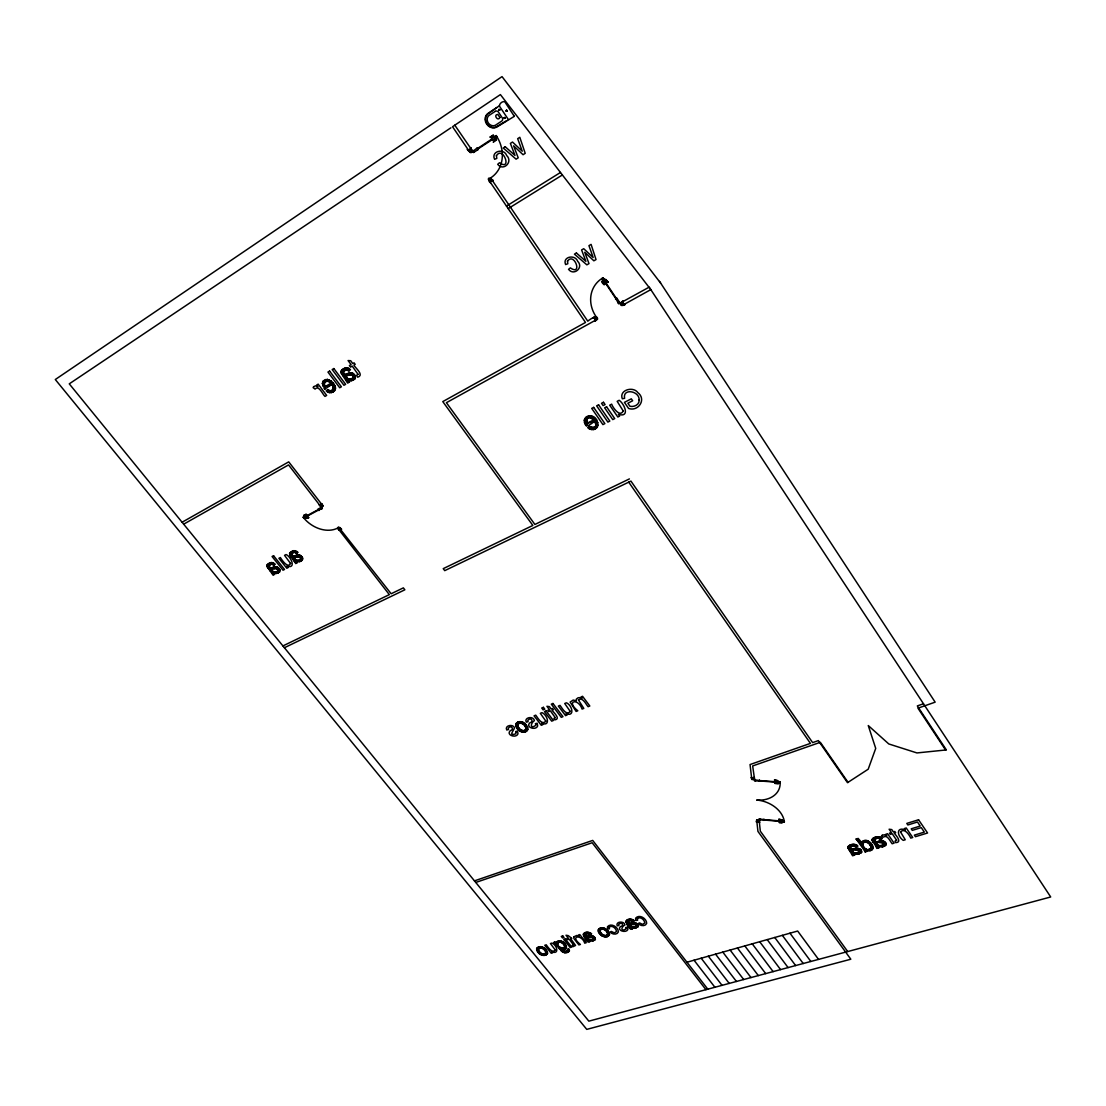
<?xml version="1.0" encoding="UTF-8"?>
<svg xmlns="http://www.w3.org/2000/svg" width="1106" height="1106" viewBox="0 0 1106 1106"><rect width="100%" height="100%" fill="white"/><g stroke="black" fill="none" stroke-linecap="round" stroke-linejoin="round"><path stroke-width="1.5" d="M875.053 841.417L873.215 842.191L875.924 846.118L882.408 846.864L885.947 844.97L885.63 842.731L884.371 841.597L882.726 842.648L882.726 840.989L873.215 842.191C869.136 837.187 879.851 834.947 882.353 838.597L880.583 839.385C873.367 834.684 873.45 845.164 879.975 845.717C889.542 843.284 876.505 841.569 873.215 842.191L874.943 841.279L872.62 841.279L874.597 840.671L872.302 840.698L874.459 840.159L872.136 839.426L874.528 839.731L872.993 838.293L875.178 839.039L875.164 837.283L876.353 838.514L876.616 836.938L877.611 838.251L877.998 836.813L878.648 838.293L879.27 836.91L879.602 838.666L881.371 837.795L880.583 839.385M282.929 645.918L389.34 594.627L337.662 528.074L338.491 526.926L391.151 593.756L403.358 587.867L404.851 589.802L284.394 647.729M586.332 425.851L587.231 423.197C585.157 406.441 606.033 432.28 589.47 426.363L589.429 428.879C600.378 433.358 600.199 416.036 590.175 415.884C586.595 415.538 583.139 418.939 584.535 422.589C585.876 430.068 593.189 421.635 596.576 420.059L593.618 419.921L587.231 423.197L585.959 425.326M847.887 847.473C848.924 843.684 855.45 843.353 857.952 846.076L856.224 846.864C849.049 842.205 849.27 852.574 855.685 853.099C865.099 850.708 852.214 849.007 848.993 849.602L847.887 847.473L850.196 847.597L848.067 848.122L850.334 848.108L848.399 848.717L850.68 848.703L848.993 849.602L852.602 855.768L854.579 855.159L853.666 852.394L851.703 853.5L858.104 854.247L861.574 852.38C861.546 846.076 852.698 848.91 848.993 849.602L850.79 848.855M585.904 936.132L584.466 936.741C587.825 936.077 594.904 934.114 595.374 939.381L592.65 940.93L587.162 940.155L588.71 939.243L593.079 939.436C594.102 934.971 586.47 938.731 584.466 936.741L585.807 935.994L583.871 935.966L585.447 935.469L583.539 935.455L586.664 933.671L590.286 934.501L591.655 933.851C582.406 928.722 581.549 936.823 588.157 942.132L589.775 941.648L588.71 939.243L585.268 935.04L583.263 934.363L585.281 934.667L583.844 933.423L585.738 934.1L585.544 932.593L586.664 933.671L586.705 932.33L587.687 933.464L587.839 932.247L588.544 933.519L588.904 932.358L589.374 933.851L590.756 933.16L590.286 934.501M862.791 843.767C864.989 839.523 871.265 844.113 870.837 847.832L870.021 849.035L866.247 850.196C880.957 853.984 867.367 832.97 861.436 843.076L863.869 846.864L865.307 851.91L867.076 851.371L856.265 839.039L858.187 838.445L862.791 843.767L862.929 845.136L856.265 839.039L865.307 851.91L866.565 849.173L865.155 848.316L865.307 851.91M628.609 923.151L627.116 923.787C630.531 923.109 637.872 921.022 638.273 926.441L635.438 928.045L629.812 927.27L631.415 926.33L635.909 926.51C637.042 921.934 629.148 925.805 627.116 923.787L628.498 923.026L626.508 922.985L628.139 922.487L626.176 922.459L629.438 920.634L633.144 921.464L634.567 920.814C625.236 915.588 624.047 923.773 630.793 929.303L632.466 928.791L631.415 926.33L627.973 922.031L625.927 921.353L628.001 921.671L626.535 920.386L628.485 921.077L628.305 919.528L629.438 920.634L629.508 919.252L630.489 920.413L630.669 919.169L631.374 920.468L631.775 919.28L632.231 920.814L633.655 920.095L633.144 921.464M322.371 505.152L322.109 504.198M322.703 505.566L322.468 504.806M322.772 505.649L320.975 506.617L321.528 507.239M338.865 530.23L338.035 528.571L339.901 527.714M339.003 529.815L339.321 530.23M754.237 779.246L754.527 777.933M756.338 821.551L756.642 820.389M851.703 853.5L852.975 851.814L850.473 851.703L852.588 848.979L853.362 850.279L854.758 848.62L856.473 849.837L856.625 848.343L857.261 849.795L857.496 848.33L857.841 849.878L858.353 848.44L858.367 850.085L859.97 849.035L858.809 850.376L860.675 849.546L859.155 850.749L861.629 850.929L859.376 851.164L861.74 851.675L859.431 851.565L861.574 852.38L859.321 851.966L860.758 853.307L858.823 852.505L859.238 853.998L857.924 852.906L858.104 854.247L856.818 853.127L856.929 854.33L854.62 852.864L852.297 854.509L854.579 855.159M567.406 949.446L569.272 949.625C563.341 955.39 559.235 944.745 554.161 942.395L555.544 941.966C559.111 946.128 562.221 956.98 569.341 951.049L568.733 948.81L567.406 949.446L569.341 951.049L567.613 950.496L568.595 951.865L567.184 950.98L567.281 952.46L565.373 951.519L564.654 952.695L564.461 951.45L563.424 952.39L563.618 951.146L562.318 951.865L562.843 950.621L561.157 950.897L562.235 950.013L559.76 949.335L554.161 942.395L557.659 943.446L557.866 944.538L554.161 942.395M880.805 842.399L880.97 840.892L881.606 842.371L881.855 840.878L882.187 842.454L882.726 840.989L884.371 841.597L883.182 842.952L885.077 842.108L883.514 843.325L886.03 843.505L883.735 843.74L886.127 844.251L883.777 844.155L885.947 844.97L883.666 844.555L885.118 845.91L883.169 845.095L883.57 846.615L882.242 845.509L882.408 846.864L879.975 845.717L879.92 846.837L878.897 845.468L878.828 847.804L876.823 848.413L875.924 846.118L877.238 844.403L874.694 844.307L876.864 841.555L877.652 842.855L879.076 841.182L880.805 842.399L880.169 840.989M751.168 777.573L751.762 779.094M759.808 822.546L759.048 820.362M470.603 148.481L470.714 147.61M470.962 149.02L470.962 148.149M471.087 148.287L471.695 150.098L469.511 151.702M489.64 182.2L488.755 180.029M489.723 182.462L492.059 180.112M490.552 182.684L490.193 182.144M499.221 110.254L499.165 109.383L499.387 110.268M504.64 118.383L504.751 117.526M506.589 111.319L506.728 110.282M267.03 565.111L267.389 567.129L273.196 575.3L274.468 573.848L269.034 565.94L271.246 564.115L274.039 565.194L275.311 564.212L271.191 562.525L267.03 565.111L269.034 565.94L267.362 564.461L269.394 565.138L268.938 563.217L270.251 564.489L270.058 562.747L271.246 564.115L271.191 562.525L272.117 564.101L272.283 562.553L273.016 564.447L274.288 563.396L274.039 565.194M847.721 951.561L760.32 831.159L758.993 818.882L764.205 819.643M289.634 553.277L289.993 555.323L295.8 563.604L297.113 562.125L291.666 554.106L293.933 552.253L296.767 553.332L298.067 552.336L293.906 550.636L289.634 553.277L291.666 554.106L289.979 552.613L292.039 553.29L291.597 551.341L292.924 552.627L292.744 550.857L293.933 552.253L293.906 550.636L294.832 552.226L295.012 550.664L295.731 552.585L297.044 551.507L296.767 553.332M341.118 371.201L341.45 373.593L347.671 383.105L349.427 382.082L349.15 381.294L343.344 372.086L345.888 369.805L348.984 370.939L350.464 369.694C347.934 366.625 342.68 367.786 341.118 371.201L343.344 372.086L341.519 370.399L343.772 371.118L343.33 368.823L344.768 370.289L344.602 368.215L345.888 369.805L345.888 367.897L346.883 369.736L347.118 367.869L347.865 370.109L349.344 368.768L348.984 370.939M273.016 564.447L273.306 562.843M595.332 321.017L595.47 320.242M594.71 320.712L595.954 319.98M595.844 320.643L596.424 319.717M295.731 552.585L296.035 550.954M596.424 320.187L596.908 319.44M450.916 127.784L69.263 383.851L588.848 1021.156L1050.7 896.98L649.181 287.145L618.738 303.874L615.696 298.44M347.865 370.109L348.252 368.16M621.876 302.284L623.328 301.426M622.512 301.233L623.922 304.496M622.844 301.744L622.996 300.984M324.404 388.607L325.344 386.519L330.818 383.284L331.288 381.031L327.293 379.372L323.298 380.976L322.358 383.533L324.791 389.105L333.514 383.381L331.288 381.031L329.547 382.095C326.477 379.358 322.385 383.588 325.344 386.519L324.791 389.105M274.73 574.512L272.615 573.931L274.177 571.954L276.528 573.433L276.127 572.106L277.509 573.267L277.012 571.788L278.422 572.908L277.689 571.277L279.528 572.051L277.965 570.668L279.998 570.973L277.965 570.212L279.956 570.171L277.813 569.756L279.68 569.355L277.523 569.314L278.518 567.876L277.136 568.926L277.786 567.364L276.68 568.622L277.025 567.005L275.491 566.742L268.564 568.705C271.011 570.655 278.505 565.83 277.689 571.277L275.159 572.148L273.251 571.498L271.855 572.853L276.528 573.433L279.528 572.051L279.68 569.355L277.025 567.005M297.376 562.802L295.233 562.207L296.837 560.203L299.214 561.696L298.814 560.341L300.21 561.53L299.726 560.023L301.136 561.171L300.403 559.512L302.27 560.286L300.708 558.876L302.754 559.194L300.694 558.419L302.74 558.378L300.555 557.963L302.45 557.548L300.265 557.507L301.288 556.055L299.878 557.12L300.555 555.53L299.408 556.816L299.781 555.157L298.233 554.908L291.168 556.926C293.643 558.889 301.274 553.968 300.403 559.512L297.832 560.396L295.91 559.747L294.459 561.115L299.214 561.696L302.27 560.286L302.45 557.548L299.781 555.157M349.427 382.082L347.077 381.487L348.708 380.478L348.902 379.04L350.215 380.713L349.994 379.234L351.473 380.699L351.072 379.123L352.593 380.45L352.095 378.694L353.616 379.98L352.855 378.058L354.902 378.888L353.201 377.298L355.468 377.575L353.215 376.759L355.455 376.607L353.063 376.234L355.178 375.653L352.759 375.708L353.92 373.939L352.33 375.266L353.118 373.358L351.832 374.92L352.275 372.957L350.574 372.722L342.708 375.432C345.528 377.492 354.031 371.63 352.855 378.058L349.994 379.234L347.878 378.542L346.247 380.229L351.473 380.699L354.902 378.888L355.178 375.653L352.275 372.957M307.592 516.101L306.569 515.147L307.247 515.52M517.746 725.024C519.543 720.435 526.041 725.204 525.917 728.799C524.106 733.361 517.622 728.605 517.746 725.024L516.156 723.504C520.166 718.803 527.921 723.891 527.88 729.241C525.198 735.614 515.382 730.333 515.783 724.568L516.156 723.504L517.94 724.292L516.917 722.647L518.382 723.725L518.05 722.011L519.903 723.103L519.903 721.596L520.802 723.13L521.88 721.831L521.769 723.393L523.47 722.481L523.235 724.278L524.949 723.573L524.659 725.771L526.345 725.094L525.668 727.43L527.631 727.319L525.917 728.799L527.507 730.306L525.723 729.518L526.733 731.149L525.267 730.084L525.585 731.799L523.746 730.693L524.258 732.131L522.834 730.665L522.82 732.144L521.88 730.402L519.958 731.19L520.401 729.504L518.603 730.126L518.963 727.983L517.221 728.564L517.981 726.365L516.004 726.462L517.746 725.024L515.783 724.568M557.659 943.446C559.429 939.906 564.654 944.012 564.751 946.888L562.871 948.257L559.995 947.178L559.76 949.335L562.097 948.188L562.512 949.28L564.641 949.225L566.3 948.063C567.295 943.529 560.134 938.441 556.567 942.077L556.332 942.948L557.839 942.865L556.567 942.077L558.226 942.436L557.12 941.427L559.512 942.049L559.221 940.791L560.272 942.118L560.493 940.902L561.115 942.381L563.051 941.994L562.387 943.142L564.226 942.92L563.59 944.358L565.221 943.985L564.516 945.782L566.521 947.165L564.751 946.888L566.3 948.063L564.572 947.441L565.664 948.754L564.184 947.856L564.641 949.225L563.59 948.146L563.618 949.39L562.871 948.257L562.512 949.28L561.267 947.953M538.415 949.335C540.253 945.713 545.714 949.736 545.811 952.791C543.958 956.4 538.498 952.377 538.415 949.335L536.991 948.022C540.751 944.483 547.359 948.616 547.581 953.248C544.829 958.266 536.562 953.731 536.631 948.865L536.991 948.022L538.594 948.741L537.682 947.358L538.995 948.298L538.719 946.888L540.392 947.883L540.392 946.653L541.207 947.939L542.189 946.93L542.078 948.201L543.627 947.552L543.405 948.989L544.968 948.506L544.677 950.275L546.212 949.805L545.59 951.672L547.373 951.672L545.811 952.791L547.235 954.091L545.617 953.372L546.53 954.755L543.806 954.229L544.276 955.418L542.991 954.16L542.963 955.363L542.12 953.897L540.378 954.45L540.779 953.096L539.147 953.524L539.493 951.796L537.903 952.183L538.622 950.441L536.825 950.413L538.415 949.335L536.631 948.865M318.943 510.557L317.947 509.783M183.665 524.175L288.542 464.921L321.21 507.129M593.618 419.921L594.378 417.626L592.36 418.69L591.904 416.229L590.908 417.985L590.175 415.884L589.401 417.819L588.516 415.994L588.019 418.22L586.913 416.575L587.189 418.815L585.599 417.501L586.65 419.616L584.728 418.676L586.415 420.598L584.286 420.1L586.581 421.773L584.535 422.589L587.231 423.197L594.848 421.497L597.959 422.782L595.705 423.363L598.166 425.243L595.83 424.981L597.682 426.681L595.526 425.907L596.715 427.87L594.973 426.653L595.277 428.838L593.065 427.593L593.3 429.515L591.931 427.58L591.323 429.515L590.742 427.179L589.429 428.879L587.645 427.635L589.47 426.363M271.855 572.853L272.518 570.89L270.348 570.931L271.468 567.779L272.463 569.175L273.237 567.24L275.007 568.47L274.744 566.811L275.657 568.387L275.491 566.742L276.182 568.443L276.251 566.797L276.68 568.622M324.556 388.814L325.344 386.519L332.09 384.805L335.035 386.035C337.565 391.455 329.56 394.98 326.159 390.833L327.68 389.589C333.777 394.165 335.007 384.1 329.547 382.095L328.897 379.704L328.164 381.418L327.293 379.372L326.795 381.266L325.8 379.496L325.565 381.667L324.404 380.077L324.874 382.261L323.298 380.976L324.473 383.035L322.62 382.123L324.348 383.989L322.358 383.533L324.611 385.137L322.828 385.939L325.344 386.519M496.843 107.503L487.705 114.153A7.714 6.719 55.4 0 0 486.972 123.817A7.714 6.719 55.4 0 0 496.235 126.886L505.884 121.079M346.247 380.229L347.063 377.851L344.63 378.017L345.998 374.174L347.063 375.791L348.003 373.441L349.952 374.837L349.731 372.846L350.699 374.685L350.574 372.722L351.279 374.727L351.418 372.763L351.832 374.92M294.459 561.115L295.164 559.138L292.952 559.18L294.127 555.972L295.122 557.383L295.924 555.419L297.708 556.664L297.473 554.977L298.385 556.581L298.233 554.908L298.91 556.622L298.993 554.963L299.408 556.816M600.046 930.561C601.982 926.828 607.65 930.893 607.65 934.114C605.715 937.833 600.046 933.782 600.046 930.561L598.609 929.22C602.466 925.556 609.406 929.704 609.489 934.57C606.627 939.741 598 935.234 598.208 930.105L598.609 929.22L600.254 929.966L599.341 928.528L600.696 929.496L600.434 928.045L602.162 929.054L602.203 927.782L603.005 929.123L604.07 928.072L603.917 929.386L605.549 928.694L605.272 930.187L606.918 929.676L606.558 931.515L608.176 931.017L607.457 932.952L609.323 932.952L607.65 934.114L609.088 935.455L607.429 934.722L608.341 936.132L606.987 935.178L607.222 936.616L605.521 935.621L605.964 936.851L604.678 935.552L604.595 936.796L603.765 935.275L601.941 935.856L602.411 934.459L600.682 934.902L601.097 933.105L599.438 933.533L600.226 931.708L598.36 931.694L600.046 930.561L598.208 930.105M521.355 731.826L521.88 730.402M595.346 316.662L593.037 318.224M589.374 933.851L589.857 932.662M606.268 283.343C608.148 281.615 603.268 284.021 605.784 283.606M632.231 920.814L632.743 919.584M615.544 299.228L617.024 298.399L616.277 298.122M541.636 955.045L542.12 953.897M755.301 779.868L755.426 781.002M587.162 940.155L588.06 938.731L585.931 938.579L587.438 936.27L588.226 937.404L589.235 935.994L590.811 937.086L590.77 935.787L591.461 937.058L591.516 935.8L591.959 937.141L592.249 935.897L592.429 937.321L592.968 936.118M759.863 818.952L759.988 820.044M779.191 782.758L779.066 781.638M603.226 936.464L603.765 935.275M629.812 927.27L630.766 925.805L628.581 925.667L630.171 923.289L630.959 924.45L632.024 923.012L633.627 924.104L633.614 922.791L634.305 924.091L634.374 922.791L634.816 924.174L635.134 922.902L635.286 924.353L635.867 923.109M783.394 821.952L783.269 820.859M586.111 425.547L587.231 423.197M866.565 849.173L867.616 850.708L868.431 849.519L868.998 850.846L869.288 849.38L870.381 850.611L870.021 849.035L871.583 850.058L870.533 848.523L872.454 849.242L870.837 847.832L873.021 846.989L870.754 846.505L872.662 845.661L869.883 844.86L870.795 842.966L868.542 843.325L869.523 841.887L867.118 842.399L866.606 840.657L866.164 842.108L865.086 840.574L865.251 842.039L863.648 840.823L864.38 842.191L862.749 841.21L863.62 842.551L862.086 841.749L863.095 843.076L861.436 843.076L856.265 839.039M856.224 846.864L856.984 845.288L855.242 846.131L854.897 844.417L854.302 845.772L853.638 844.307L853.279 845.731L852.284 844.431L852.049 845.979L850.86 844.763L850.887 846.505L848.717 845.772L850.265 847.182L847.901 846.878L850.196 847.597M624.586 304.744L622.899 305.463M855.242 846.131L855.989 844.735M879.602 838.666L880.362 837.242M491.506 139.328L491.534 138.485M858.367 850.085L859.182 848.661M882.726 842.648L883.57 841.21M499.069 110.171L499.497 109.466M506.41 111.222L506.921 110.379M504.474 118.301L504.903 117.595M561.115 942.381L561.793 941.303M602.452 279.5L603.793 278.74M619.498 302.256L618.157 302.989M867.118 842.399L868.113 841.099M616.982 298.344L620.162 303.238M589.775 941.648L587.77 941.04L589.553 939.658L590.563 940.86L590.493 939.893L592.65 940.93L592.346 939.768L593.576 940.736L593.079 939.436L594.779 940.169L593.424 938.98L595.374 939.381L593.397 938.289L595.277 938.123L593.162 937.916L594.323 936.906L592.844 937.584L593.673 936.45L592.429 937.321M632.466 928.791L630.42 928.183L632.286 926.759L633.296 927.975L633.24 926.994L635.438 928.045L635.162 926.856L636.406 927.837L635.909 926.51L637.65 927.257L636.282 926.054L638.273 926.441L636.254 925.335L638.19 925.169L636.033 924.962L637.25 923.925L635.701 924.63L636.586 923.455L635.286 924.353M774.767 781.583L780.076 781.707L780.089 782.827L774.767 782.163M622.014 301.744L620.895 302.823L622.623 305.228M344.63 378.017L346.164 376.773M754.098 777.131L754.098 778.016L751.61 777.822L751.527 777.048M754.555 779.606L754.541 780.933L759.753 780.96M344.243 374.229L342.708 375.432L344.118 374.049L341.906 374.326L343.634 373.303L341.45 373.593L343.372 372.653L340.994 371.962L343.344 372.086M756.324 821.924L759.214 821.689M270.348 570.931L271.675 569.963M292.952 559.18L294.32 558.184M269.905 567.751L268.564 568.705L269.781 567.599L267.818 567.751L269.325 566.963L267.389 567.129L269.076 566.41L266.933 565.747L269.034 565.94M292.537 555.945L291.168 556.926L292.413 555.793L290.422 555.959L291.956 555.143L289.993 555.323L291.708 554.576L289.551 553.912L291.666 554.106M606.42 282.666L603.129 277.744L601.858 278.615L605.079 283.426M506.258 111.07L507.06 110.531M629.411 478.912L534.889 524.465L446.409 402.695L597.613 319.053C597.917 313.897 589.719 319.371 587.784 321.182L490.594 177.942L488.603 178.273L488.313 179.338L585.503 322.454L442.773 401.602L532.843 525.447L443.23 568.65L444.736 570.641L630.932 481.096L812.634 742.61L818.343 740.605L847.5 782.675L868.196 769.209L875.717 748.403L868.265 725.55L888.782 743.951L916.957 752.937L946.363 749.923L917.316 705.918L923.482 703.762M468.529 150.25L470.797 148.757M492.861 136.01L489.889 137.199L493.29 134.973L493.331 135.706M493.138 137.061L494.451 136.702M491.576 138.582L496.179 135.568L497.092 137.144L492.585 140.089M477.267 148.646L491.894 139.066M477.626 149.186L492.253 139.605M494.603 139.259L495.46 138.209M495.474 139.909L493.207 142.149L496.622 139.923L495.958 139.605M488.824 180.126L491.092 178.674M492.889 181.232L492.834 180.264M506.451 206.089L560.466 172.481M508.179 208.619L562.387 174.969M603.019 280.343L603.793 281.505M604.36 279.583L605.134 280.744M602.825 280.689L603.378 281.518M604.775 279.583L605.328 280.412M602.521 281.09L602.867 281.601M605.314 279.514L605.646 280.025M182.089 522.239L288.721 461.866L323.187 506.189L317.768 509.258M594.323 318.03L595.498 319.758M622.526 302.394L623.701 304.15M875.924 846.118L877.929 844.998L878.413 846.532L876.519 847.141L878.828 847.804M352.759 375.708L354.597 374.699M624.669 304.772L624.461 304.205M319.371 504.613L320.699 506.659M321.224 503.603L321.984 503.99M320.104 505.497L321.901 504.53M303.984 515.465L306.348 514.193L304.344 515.272M304.095 515.825L305.284 516.046M304.579 515.562L303.818 515.258L305.076 515.797M307.772 516.419L304.109 518.299L303.141 517.207L306.749 515.175M306.943 515.686L318.252 509.617M307.261 516.101L318.583 510.018M306.376 517.456L305.339 517.636M305.947 518.189L306.168 517.193M306.293 518.41L308.961 517.553L306.652 518.216M338.961 529.76L341.491 529.083M341.478 529.705L341.395 528.972M300.265 557.507L301.924 556.719M277.523 569.314L279.141 568.539M339.68 527.424L341.215 528.806M585.931 938.579L587.355 937.943M628.581 925.667L630.061 925.003M850.473 851.703L852.256 850.929M874.694 844.307L876.519 843.519M474.46 880.86L592.705 840.422L707.812 989.179M475.76 882.45L592.166 842.744L705.946 989.676M869.883 844.86L871.874 844.251M686.95 962.22L797.661 931.031L818.537 959.4M883.514 843.325L885.63 842.731M859.155 850.749L861.228 850.168M636.033 924.962L637.775 924.478M593.162 937.916L594.848 937.459M754.596 779.647L752.674 765.946L820.32 742.306L848.136 782.454M498.875 109.881L499.691 109.757M506.175 110.863L507.156 110.724M504.281 118.01L505.11 117.9M564.516 945.782L566.231 945.616M341.118 372.75L343.372 372.653M289.675 554.59L291.708 554.576M267.071 566.41L269.076 566.41M330.818 383.284L333.514 383.381L335.035 386.035L333.058 386.602L335.477 388.427L333.321 388.192L335.173 389.824L333.141 389.091L334.413 390.999L332.712 389.824L333.21 391.953L331.067 390.75L331.468 392.63L330.044 390.75L329.685 392.644L328.924 390.377L327.901 392.036L327.68 389.589M872.109 840.021L874.459 840.159M751.748 778.928L754.223 779.108M777.269 780.615L774.394 780.007L777.781 780.642M759.711 780.56L751.803 779.453L750.048 764.55L810.422 743.384L628.72 482.161M759.283 780.532L775.14 781.707M759.324 780.933L775.182 782.108M625.955 921.879L627.973 922.031M781.5 819.85L778.665 819.242L781.997 819.892M782.039 820.182L781.472 819.657L782.232 820.528M778.983 820.859L784.154 820.928L784.375 822.035L779.025 821.246M763.776 819.615L779.398 820.887M763.831 820.002L779.44 821.288M764.246 820.044L756.656 819.809L757.942 831.408L850.818 959.22L586.761 1029.382L55.3 379.524L502.027 76.618L660.572 283.039M756.642 820.431L759.587 821.108M781.804 822.684L779.025 822.463L782.315 822.726M583.304 934.874L585.268 935.04M870.837 847.832L872.952 848.191M567.668 950.026L569.479 950.372M525.917 728.799L527.88 729.241M607.65 934.114L609.489 934.57M545.811 952.791L547.581 953.248M506.161 110.655L507.17 110.932M498.861 109.701L499.705 109.936M504.281 117.83L505.11 118.066M467.465 149.711L468.322 149.946M467.299 149.434L468.695 150.485M467.976 150.333L469.428 151.563M491.382 179.089L492.737 180.223M492.101 180.154L492.944 180.389M492.46 180.693L493.29 180.914M623.978 304.468L624.807 304.703M594.53 316.828L595.263 317.049M593.59 317.367L594.309 317.574M592.996 317.602L593.825 317.837M319.219 505.041L319.924 505.262M872.413 838.86L874.528 839.731M848.164 846.325L850.265 847.182M626.107 920.869L628.001 921.671M583.429 933.893L585.281 934.667M861.643 842.371L863.095 843.076M775.057 782.578L775.182 781.292M320.809 507.709L321.708 508.871M304.744 517.954L303.846 516.82M495.239 136.176L496.262 137.683M474.336 152.02L473.313 150.527M506.216 110.476L507.101 111.125M498.917 109.549L499.649 110.088M504.322 117.678L505.055 118.218M584.535 932.98L585.738 934.1M627.254 919.929L628.485 921.077M267.984 563.825L269.394 565.138M290.629 551.949L292.039 553.29M342.238 369.598L343.772 371.118M849.602 845.233L850.887 846.505M873.892 837.767L875.178 839.039M779.288 821.717L779.384 820.486M759.449 780.117L759.297 781.348M538.719 946.888L539.617 948.008M544.581 954.105L545.479 955.211M566.383 951.34L567.281 952.46M600.434 928.045L601.346 929.192M606.323 935.482L607.222 936.616M306.431 517.926L305.671 517.829M472.4 151.135L473.52 152.545L477.944 149.656L476.935 148.163L471.197 152.642L470.064 152.476L452.534 126.706L500.396 94.591L650.812 289.62L622.001 305.574L620.825 305.145L620.093 302.823M321.639 504.668L320.367 505.359M340.496 528.958L339.224 529.622M318.265 510.184L322.344 508.525L321.528 507.322M694.043 960.215L714.905 987.271M701.176 958.211L722.038 985.349M518.05 722.011L519.06 723.324M524.576 730.499L525.585 731.799M708.338 956.192L729.213 983.414M715.554 954.16L736.43 981.478M722.812 952.114L743.688 979.529M332.021 390.39L333.21 391.953M730.112 950.054L750.988 977.566M737.439 947.994L758.315 975.589M744.822 945.92L765.698 973.612M752.232 943.819L773.122 971.621M759.698 941.718L780.573 969.603M767.205 939.616L788.08 967.584M774.753 937.487L795.629 965.566M782.343 935.344L803.219 963.52M789.974 933.201L810.85 961.473M594.143 427.234L595.277 428.838M454.801 125.185L472.552 151.024M470.479 148.978L468.847 150.043M491.741 180.319L490.124 181.343M595.374 316.98L597.005 319.385M594.088 317.685L595.719 320.104M477.654 148.384L476.866 148.218M478.027 148.923L477.875 149.697M491.866 139.868L492.668 140.31L491.589 138.457M494.064 136.453L492.972 136.494L493.359 137.407M495.529 138.651L495.073 139.619L494.368 138.914M493.594 136.079L493.152 135.444L493.11 136.397M495.695 139.218L496.124 139.868L495.212 139.536M605.646 279.32L608.328 282.362L605.991 279.832M605.991 282.915L616.471 298.606M605.507 283.191L615.987 298.869M602.176 281.283C599.521 280.592 607.913 289.219 602.521 281.795M499.276 105.886L508.318 119.476M499.027 109.439L499.539 110.213M504.433 117.568L504.958 118.342M506.354 110.337L506.963 111.264M945.685 750.145L917.952 708.172L935.151 702.158L659.535 281.394M274.094 566.963L275.007 568.47M296.809 555.129L297.708 556.664M273.237 567.24L274.094 568.719M295.924 555.419L296.795 556.926M590.12 935.856L590.811 937.086M632.936 922.86L633.627 924.104M589.235 935.994L589.885 937.197M348.984 373.068L349.952 374.837M632.024 923.012L632.687 924.229M348.003 373.441L348.929 375.169M565.373 951.519L565.954 952.722M855.823 848.426L856.473 849.837M854.758 848.62L855.367 849.989M879.076 841.182L879.685 842.565M763.942 819.228L763.79 820.403M504.585 117.513L504.806 118.397M506.534 110.268L506.783 111.333M751.969 777.85L753.739 777.988M757.126 821.523L758.854 821.661M778.209 781.569L777.048 781.486M778.334 782.702L777.159 782.606M782.426 820.79L781.278 820.693M782.55 821.882L781.389 821.799M778.016 781.306L777.186 781.237M778.195 782.937L777.352 782.882M782.412 822.117L781.583 822.048M337.662 528.074A26.986 20.323 38.4 0 1 303.141 517.207M496.179 135.568A32.613 28.12 53.1 0 1 490.594 177.942M780.076 781.707A26.42 19.645 19.4 0 1 756.67 800.053A26.019 18.982 19.1 0 1 784.375 822.035M596.037 316.606A30.913 27.36 37.3 0 1 603.129 277.744M496.414 155.711L496.801 158.393L494.603 159.319C490.718 151.135 504.004 147.858 506.714 155.573C513.322 161.863 503.258 171.679 497.7 164.31L499.483 162.748C512.368 171.665 503.216 145.204 496.414 155.711M639.116 399.943C639.641 404.741 634.001 407.257 629.95 406.275L627.876 403.234L632.646 400.773L631.319 398.824L624.434 402.363L628.595 408.446C638.259 411.902 646.775 399.349 637.858 392.63C633.226 385.953 618.779 389.976 622.319 398.782L624.627 398.312C622.374 387.943 639.641 390.847 639.116 399.943M290.532 563.424C288.085 569.189 281.588 559.595 280.385 557.535L278.892 558.309L286.827 568.249L288.154 567.558L286.993 566.092C296.698 569.3 290.809 556.235 286.039 554.562L284.546 555.35L290.532 563.424M900.519 831.933L905.247 839.772L903.27 840.38C897.284 836.413 895.68 826.334 905.358 829.887L904.432 828.532L906.215 827.979L912.74 837.505L910.763 838.099C909.367 834.975 904.445 827.44 900.519 831.933M516.115 732.407L515.645 733.886C508.055 736.347 513.709 730.707 514.525 727.817C513.101 723.642 504.295 725.453 506.755 729.988L508.497 729.559L508.248 728.177C511.013 724.513 515.009 729.324 510.073 730.845C506.023 735.213 516.226 738.545 517.995 733.817L517.525 731.08L515.742 731.481L516.115 732.407M535.76 724.582L535.733 725.398C529.871 729.559 530.438 723.186 534.378 720.642C533.783 715.665 523.746 717.213 526.29 722.149L528.06 721.706L527.825 720.324C530.659 716.605 534.668 721.485 529.65 723.006C525.502 727.43 535.857 730.79 537.654 726.006L537.198 723.241L535.387 723.642L535.76 724.582M567.489 261.21L567.807 263.753L565.622 264.569C562.152 256.606 575.161 254.076 577.691 261.293C584.023 267.624 573.682 276.279 568.553 269.325L570.35 267.887C582.862 276.555 574.443 251.449 567.489 261.21M896.607 840.242L895.003 841.168L895.694 842.661C902.51 842.468 896.192 835.486 894.229 833.177L895.68 832.735L894.823 831.477L893.372 831.933L891.754 829.583L889.127 829.223L891.408 832.528L889.459 833.136L890.316 834.38L892.279 833.786L896.607 840.242M609.226 927.312L609.434 928.791L607.747 929.054L607.443 926.745C611.065 922.542 618.309 927.049 618.392 931.888C617.037 935.303 611.991 934.335 609.945 932.082L611.341 931.432L614.342 932.911L616.581 931.459C616.111 928.542 612.641 925.155 609.586 926.8L609.226 927.312M626.12 928.293L626.051 928.985C620.535 932.247 620.895 926.994 624.959 924.906C624.434 920.704 615.24 921.367 617.217 925.805L618.904 925.515L618.738 924.326C621.475 921.284 625.222 925.57 620.369 926.676C616.401 930.464 626.037 933.464 627.862 929.579L627.531 927.215L625.789 927.478L626.12 928.293M637.415 918.713L637.609 920.233L635.881 920.496L635.618 918.16C639.282 913.888 646.678 918.395 646.692 923.358C645.296 926.787 640.18 925.874 638.093 923.565L639.517 922.902L642.558 924.395L644.853 922.916C644.425 919.943 640.886 916.515 637.789 918.201L637.415 918.713M499.884 117.485L499 118.618A1.839 1.604 55.6 0 1 496.746 118.121A3.194 2.793 55.7 0 1 495.792 116.227A1.839 1.604 55.7 0 1 496.456 114.803L497.838 114.43L499.884 117.485M514.331 116.337L496.47 127.273A8.171 7.12 55.4 0 1 486.64 124.038A8.171 7.12 55.4 0 1 487.428 113.78L499.456 105.761C499.304 103.577 502.926 100.632 504.861 101.876L514.331 116.337M545.714 720.974L545.617 721.568C541.525 725.398 537.682 717.504 535.719 715.167L534.06 715.831L541.276 725.287L542.756 724.707L541.691 723.31C550.843 726.905 547.608 714.822 541.981 712.651L540.322 713.315L545.714 720.974M570.102 711.255L570.005 711.863C565.857 715.748 561.972 707.799 560.023 705.393L558.336 706.07L565.567 715.637L567.074 715.043L566.009 713.633C575.231 717.269 572.148 705.089 566.424 702.808L564.724 703.499L570.102 711.255M623.203 410.962C619.996 417.902 612.724 407.423 611.673 404.16L609.696 405.183L617.825 417.017L619.595 416.119L618.392 414.377C630.406 417.888 624.392 403.69 619.153 400.303L617.176 401.326L623.203 410.962M555.253 949.985C552.447 954.063 547.608 946.819 546.253 944.814L544.76 945.271L551.244 953.261L552.571 952.86L551.618 951.672C559.567 955.183 557.272 945.049 551.922 943.072L550.429 943.542L555.253 949.985M357.971 374.243L356.644 375.349L357.68 377.215C364.662 375.058 355.137 367.911 353.92 365.091L355.178 364.344L354.044 362.823L352.786 363.57L350.671 360.708L348.086 360.556L351.086 364.579L349.385 365.588L350.519 367.109L352.22 366.1L357.971 374.243M573.724 936.906L573.945 938.593L578.908 944.925L580.443 944.469C568.899 935.524 581.88 934.031 584.728 943.169L586.263 942.713L579.765 934.584L578.383 934.999L579.309 936.16L576.641 935.496L573.724 936.906M578.41 699.891L583.802 708.393L582.088 709.084C578.175 697.554 565.263 700.858 577.83 710.771L576.129 711.448L570.129 702.075L573.185 700.057L576.226 700.803L576.309 699.144L577.816 697.955A4.562 3.429 26.2 0 1 581.023 697.886L582.06 698.301L581.037 696.932L582.572 696.31L589.816 706.001L588.102 706.693C585.959 704.453 582.724 696.6 578.41 699.891M555.253 717.628L553.926 718.388L554.77 719.909C561.267 718.997 553.387 712.375 552.088 710.218L553.332 709.72L552.378 708.462L551.147 708.96L549.35 706.596L546.931 706.292L549.461 709.637L547.788 710.301L548.742 711.559L550.415 710.895L555.253 717.628M573.475 944.856L572.272 945.409L573.019 946.681L575.535 945.45L570.655 938.69L571.788 938.344L568.194 935.607L566.009 935.247L568.277 938.082L566.756 938.552L567.613 939.616L569.134 939.146L573.475 944.856M313.648 386.685L313.15 387.653L315.058 389.077C318.86 384.473 322.869 394.953 325.012 396.404L326.657 395.436L318.155 384.155L316.662 385.04L317.961 386.754L315.722 385.787L313.648 386.685M882.256 835.251L881.523 835.942L883.224 837.214C887.316 833.938 890.261 841.625 892.141 843.754L894.09 843.159L887.565 833.717L885.795 834.256L886.791 835.694L884.634 834.754L882.256 835.251M495.184 111.374L488.797 115.618A5.876 5.115 55.4 0 0 488.299 122.946A5.876 5.115 55.4 0 0 495.294 125.324L501.682 121.107A2.751 2.406 55.5 0 0 502.525 118.231L498.17 111.706A2.751 2.406 55.9 0 0 495.184 111.374M505.221 146.752L503.244 148.024L516.101 159.167L518.216 157.812L513.613 145.826L523.069 154.716L525.212 153.333L519.806 137.296L517.677 138.679L522.253 151.19L512.493 142.038L510.378 143.407L514.995 155.434L505.221 146.752M329.616 371.077L327.957 372.072L339.722 387.764L341.395 386.782L329.616 371.077M333.846 368.547L332.173 369.542L343.952 385.289L345.639 384.307L333.846 368.547M576.42 252.984L574.429 254.145L586.871 264.846L589 263.615L584.742 252.279L593.867 260.809L596.023 259.564L591.088 244.398L588.945 245.656L593.148 257.491L583.719 248.712L581.604 249.942L585.876 261.334L576.42 252.984M273.569 555.737L272.076 556.512L283.025 570.212L284.519 569.452L273.569 555.737M593.659 407.381L591.71 408.39L602.922 424.607L604.871 423.612L593.659 407.381M598.595 404.824L596.632 405.833L607.858 422.091L609.821 421.096L598.595 404.824M603.489 402.28L601.526 403.303L603.116 405.612L605.079 404.589L603.489 402.28M606.586 406.787L604.623 407.796L612.752 419.603L614.715 418.593L606.586 406.787M543.392 707.342L541.733 708.02L543.143 709.872L544.802 709.209L543.392 707.342M552.972 703.471L551.3 704.149L561.281 717.338L562.954 716.674L552.972 703.471M546.143 710.964L544.484 711.642L551.7 721.153L553.373 720.49L546.143 710.964M918.561 819.767L906.796 823.403L907.86 824.965L917.468 821.993L920.22 826.044L911.22 828.809L912.284 830.371L921.284 827.606L924.34 832.099L914.372 835.127L915.436 836.689L927.575 832.998L918.561 819.767M562.788 935.939L561.267 936.395L562.539 937.971L564.06 937.515L562.788 935.939M565.263 939.008L563.742 939.464L570.226 947.538L571.747 947.082L565.263 939.008M778.43 783.601L774.753 783.325L778.43 783.601"/></g></svg>
